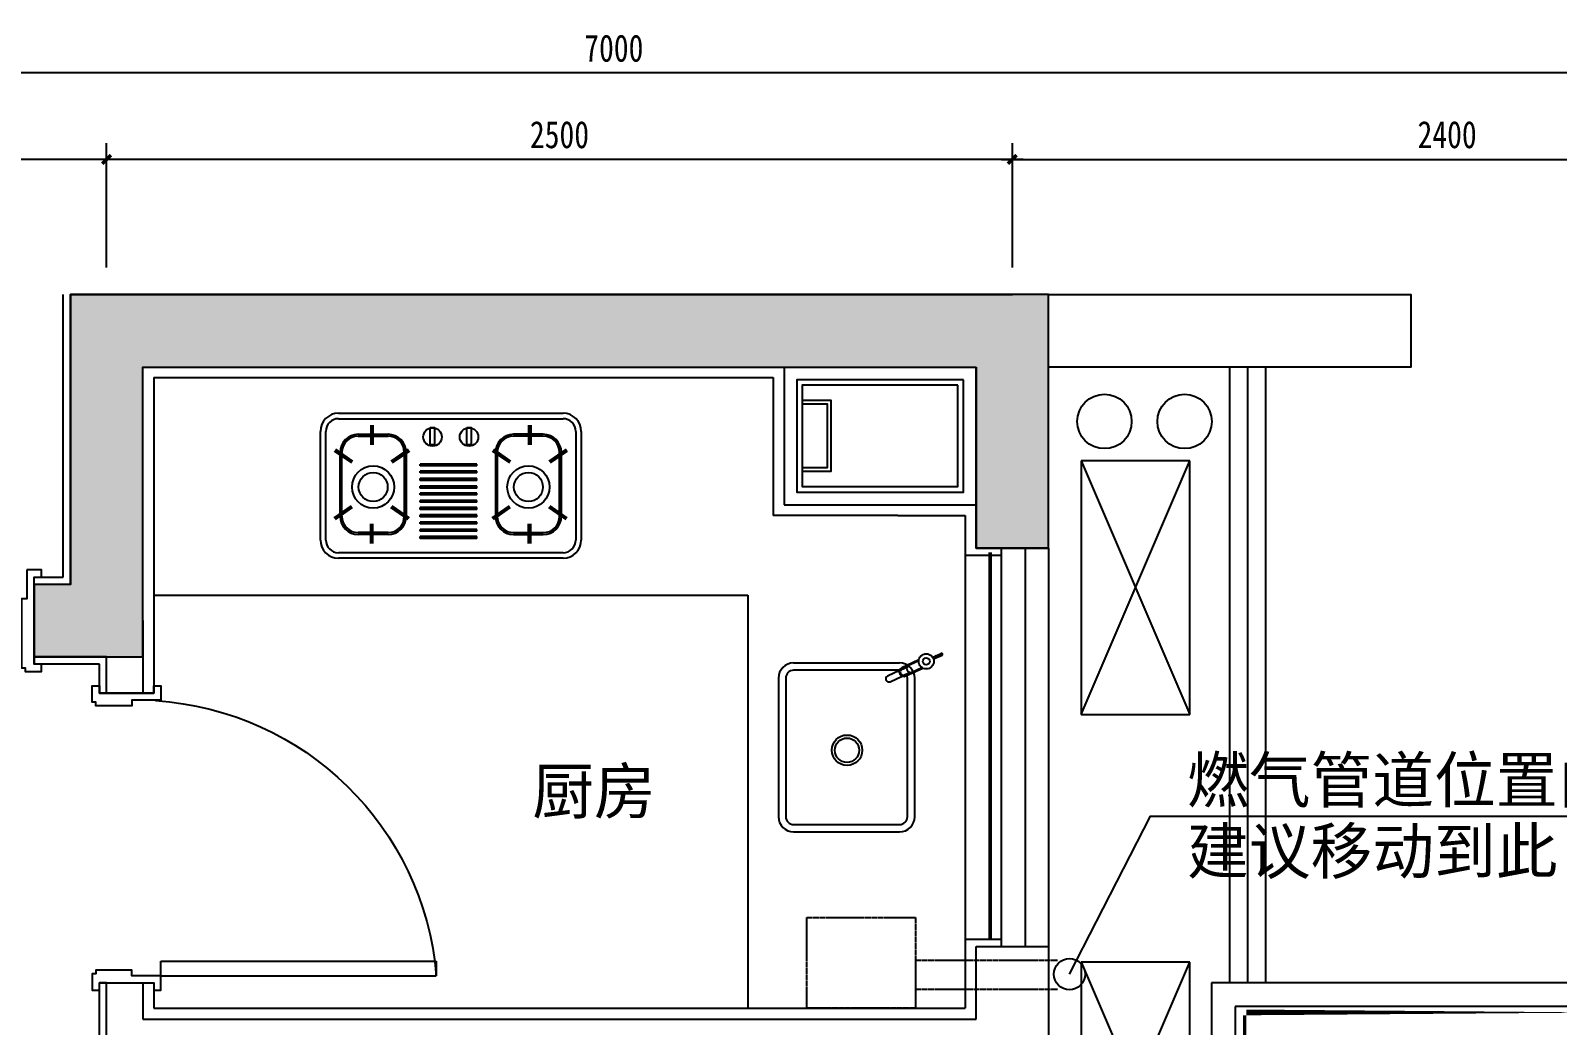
# Model space of a CAD drawing. Extents: x 3479 to 4537415, y 306 to 366510.
# Drawn here: x 4412931 to 4417145, y 264916 to 267663 of the extents above; entities that cross this region are included whole.
import ezdxf

# ---------------------------------------------------------------- set-up
doc = ezdxf.new("R2010")
doc.units = 0
doc.header["$LTSCALE"] = 10
doc.header["$MEASUREMENT"] = 0
doc.header["$PDMODE"] = 35
doc.linetypes.add('DASH', pattern=[0.35, 0.25, -0.1])
doc.layers.get('Defpoints').update_dxf_attribs({"color": 49, "linetype": 'DASH'})
for name, color, linetype in [('A-OTHER', 136, 'Continuous'), ('COLU_HATCH', 251, 'Continuous'), ('LINE', 137, 'Continuous'), ('P-CURTAIN', 8, 'DASH'), ('P-DOOR', 30, 'Continuous'), ('P-DOOR FIN', 4, 'Continuous'), ('P-FIX FURNITURE', 134, 'Continuous'), ('P-FURNITURE', 8, 'Continuous'), ('P-TEXT', 15, 'Continuous'), ('P-TUBE', 6, 'Continuous'), ('P-WALL', 5, 'Continuous'), ('P-WALL FIN', 4, 'Continuous'), ('P-WINDOWS', 134, 'Continuous'), ('PUB_DIM', 3, 'Continuous')]:
    doc.layers.add(name, color=color, linetype=linetype)
doc.styles.add('-宋体', font='simkai.ttf', dxfattribs={"width": 0.8})
doc.styles.add('WRYH', font='')
doc.styles.get('WRYH').set_extended_font_data('Microsoft YaHei')
doc.dimstyles.new('DIM-030', dxfattribs={"dimscale": 30, "dimtxt": 2.5, "dimasz": 0.8, "dimexe": 1.5, "dimexo": 2.5, "dimgap": 1, "dimtad": 1, "dimdec": 0, "dimzin": 12, "dimdsep": 46, "dimtxsty": '-宋体', "dimblk": 'ARCHTICK', "dimcen": 0, "dimdle": 1, "dimclrd": 256, "dimclre": 256, "dimclrt": 9, "dimadec": 0, "dimazin": 0, "dimtfac": 1, "dimtdec": 0, "dimtmove": 2, "dimatfit": 3, "dimldrblk": 'DOT', "dimfxl": 1, "dimtolj": 1, "dimtzin": 12, "dimarcsym": 0})

# ---------------------------------------------------------------- blocks, each defined once
blk = doc.blocks.new('A$C3C30040B')
at = {"layer": 'P-FURNITURE'}
for p, q in [((50.00007836613804, 399.9999405564158), (670.000078366138, 399.9999405564158)), ((50.00007836613804, 384.9999405564158), (670.000078366138, 384.9999405564158)), ((7.836613804100002e-05, 49.99994055641582), (7.836613804100002e-05, 349.9999405564158)), ((15.00007836613804, 49.99994055641582), (15.00007836613804, 349.9999405564158)), ((104.6319970581098, 341.8103583579359), (186.7383926979382, 341.8103583579359)), ((139.0430703801103, 367.2683011357732), (139.0430703801103, 312.7155687680061)), ((142.0430703801103, 367.2683011357732), (142.0430703801103, 312.7155687680061)), ((145.0430703801103, 367.2683011357732), (145.0430703801103, 312.7155687680061)), ((615.3681596742244, 341.8103583579359), (533.261764034396, 341.8103583579359)), ((574.9570863521658, 367.2683011357732), (574.9570863521658, 312.7155687680061)), ((577.9570863521658, 367.2683011357732), (577.9570863521658, 312.7155687680061)), ((577.9570863521658, 367.2683011357732), (577.9570863521658, 312.7155687680061)), ((580.9570863521658, 367.2683011357732), (580.9570863521658, 312.7155687680061)), ((705.000078366138, 349.9999405564158), (705.000078366138, 49.99994055641582)), ((720.000078366138, 349.9999405564158), (720.000078366138, 49.99994055641582)), ((38.35753213963471, 295.7004375342222), (85.70519614429215, 262.9687981135794)), ((40.06348768353928, 298.1681724637165), (87.41115168819668, 265.4365330430737)), ((41.76944322738563, 300.6359073932398), (89.11710723210125, 267.9042679725971)), ((104.6319970581098, 336.8103583579359), (186.7383926979382, 336.8103583579359)), ((242.3166975328931, 300.6359073932398), (194.9690335282357, 267.9042679725971)), ((244.0226530767395, 298.1681724637165), (196.6749890720821, 265.4365330430737)), ((244.0226530767395, 298.1681724637165), (196.6749890720821, 265.4365330430737)), ((245.7286086205859, 295.7004375342222), (198.3809446159284, 262.9687981135794)), ((474.2715481116902, 295.7004375342222), (521.6192121163476, 262.9687981135794)), ((475.9775036555947, 298.1681724637165), (523.3251676602522, 265.4365330430737)), ((477.6834591994411, 300.6359073932398), (525.0311232040985, 267.9042679725971)), ((615.3681596742244, 336.8103583579359), (533.261764034396, 336.8103583579359)), ((678.2307135048903, 300.6359073932398), (630.883049500233, 267.9042679725971)), ((679.9366690487367, 298.1681724637165), (632.5890050440793, 265.4365330430737)), ((681.6426245926414, 295.7004375342222), (634.2949605879838, 262.9687981135794)), ((54.63199705810985, 115.4098497070954), (54.63199705810985, 291.8103583579359)), ((59.63199705810985, 115.4098497070954), (59.63199705810985, 291.8103583579359)), ((231.7383926979383, 291.8103583579359), (231.7383926979383, 115.4098497070954)), ((236.7383926979382, 291.8103583579359), (236.7383926979382, 115.4098497070954)), ((432.2719698402798, 259.4993032335478), (275.6604741432238, 259.4993032335478)), ((275.6604741432238, 254.4993032335479), (275.6604741432238, 259.4993032335478)), ((432.2719698402798, 254.4993032335479), (275.6604741432238, 254.4993032335479)), ((432.2719698402798, 254.4993032335479), (432.2719698402798, 259.4993032335478)), ((432.2719698402798, 254.4993032335479), (432.2719698402798, 254.4993032335479)), ((483.261764034396, 291.8103583579359), (483.261764034396, 115.4098497070954)), ((488.261764034396, 291.8103583579359), (488.261764034396, 115.4098497070954)), ((660.3681596742244, 115.4098497070954), (660.3681596742244, 291.8103583579359)), ((665.3681596742244, 115.4098497070954), (665.3681596742244, 291.8103583579359)), ((432.2719698402798, 240.1261360868812), (275.6604741432238, 240.1261360868812)), ((275.660474143282, 235.1261360868812), (275.660474143282, 240.1261360868812)), ((432.2719698402798, 235.1261360868812), (275.6604741432238, 235.1261360868812)), ((432.2719698402798, 219.4993032335478), (275.6604741432238, 219.4993032335478)), ((275.660474143282, 214.4993032335478), (275.660474143282, 219.4993032335478)), ((432.2719698402798, 214.4993032335478), (275.6604741432238, 214.4993032335478)), ((432.2719698402798, 235.1261360868812), (432.2719698402798, 240.1261360868812)), ((432.2719698402798, 214.4993032335478), (432.2719698402798, 219.4993032335478)), ((432.2719698402798, 198.598188710137), (275.6604741432238, 198.598188710137)), ((275.6604741432238, 193.598188710137), (275.660474143282, 198.598188710137)), ((432.2719698402798, 193.598188710137), (275.6604741432238, 193.598188710137)), ((432.2719698402798, 179.4993032335478), (275.6604741432238, 179.4993032335478)), ((275.6604741432238, 174.4993032335478), (275.660474143282, 179.4993032335478)), ((432.2719698402798, 174.4993032335478), (275.6604741432238, 174.4993032335478)), ((432.2719698402798, 193.598188710137), (432.2719698402798, 198.598188710137)), ((432.2719698402798, 174.4993032335478), (432.2719698402798, 179.4993032335478)), ((38.35753213963471, 111.5197705308092), (85.70519614429215, 144.2514099514519)), ((40.06348768353928, 109.0520356012857), (87.41115168819668, 141.7836750219576)), ((41.76944322738563, 106.5843006717914), (89.11710723210125, 139.3159400924341)), ((242.3166975328931, 106.5843006717914), (194.9690335282357, 139.3159400924341)), ((244.0226530767395, 109.0520356012857), (196.6749890720821, 141.7836750219576)), ((245.7286086205859, 111.5197705308092), (198.3809446159284, 144.2514099514519)), ((432.2719698402798, 159.3621975318237), (275.6604741432238, 159.3621975318237)), ((275.6604741432238, 154.3621975318237), (275.6604741432238, 159.3621975318237)), ((432.2719698402798, 154.3621975318237), (275.6604741432238, 154.3621975318237)), ((432.2719698402798, 139.4993032335478), (275.6604741432238, 139.4993032335478)), ((275.6604741432238, 134.4993032335478), (275.6604741432238, 139.4993032335478)), ((432.2719698402798, 134.4993032335478), (275.6604741432238, 134.4993032335478)), ((432.2719698402798, 154.3621975318237), (432.2719698402798, 159.3621975318237)), ((432.2719698402798, 134.4993032335478), (432.2719698402798, 139.4993032335478)), ((474.2715481116902, 111.5197705308092), (521.6192121163476, 144.2514099514519)), ((475.9775036555947, 109.0520356012857), (523.3251676602522, 141.7836750219576)), ((477.6834591994411, 106.5843006717914), (525.0311232040985, 139.3159400924341)), ((678.2307135048903, 106.5843006717914), (630.883049500233, 139.3159400924341)), ((679.9366690487367, 109.0520356012857), (632.5890050440793, 141.7836750219576)), ((681.6426245926414, 111.5197705308092), (634.2949605879838, 144.2514099514519)), ((139.0430703801103, 39.95190692925826), (139.0430703801103, 94.50463929699616)), ((142.0430703801103, 39.95190692925826), (142.0430703801103, 94.50463929699616)), ((145.0430703801103, 39.95190692925826), (145.0430703801103, 94.50463929699616)), ((432.2719698402798, 119.3621272651944), (275.6604741432238, 119.3621272651944)), ((275.6604741432238, 114.3621272651944), (275.6604741432238, 119.3621272651944)), ((432.2719698402798, 114.3621272651944), (275.6604741432238, 114.3621272651944)), ((432.2719698402798, 99.49930323354783), (275.6604741432238, 99.49930323354783)), ((275.6604741432238, 94.49930323354783), (275.6604741432238, 99.49930323354783)), ((432.2719698402798, 94.49930323354783), (275.6604741432238, 94.49930323354783)), ((432.2719698402798, 114.3621272651944), (432.2719698402798, 119.3621272651944)), ((432.2719698402798, 94.49930323354783), (432.2719698402798, 99.49930323354783)), ((574.9570863521658, 39.95190692925826), (574.9570863521658, 94.50463929699616)), ((577.9570863521658, 39.95190692925826), (577.9570863521658, 94.50463929699616)), ((580.9570863521658, 39.95190692925826), (580.9570863521658, 94.50463929699616)), ((186.7383926979382, 70.4098497070954), (104.6319970581098, 70.4098497070954)), ((186.7383926979382, 65.4098497070954), (104.6319970581098, 65.4098497070954)), ((432.2719698402798, 79.36219753182377), (275.6604741432238, 79.36219753182377)), ((275.6604741432238, 74.36219753182377), (275.6604741432238, 79.36219753182377)), ((432.2719698402798, 74.36219753182377), (275.6604741432238, 74.36219753182377)), ((432.2719698402798, 59.49930323354784), (275.6604741432238, 59.49930323354784)), ((275.6604741432238, 54.49930323354784), (275.6604741432238, 59.49930323354784)), ((432.2719698402798, 54.49930323354784), (275.6604741432238, 54.49930323354784)), ((432.2719698402798, 74.36219753182377), (432.2719698402798, 79.36219753182377)), ((432.2719698402798, 54.49930323354784), (432.2719698402798, 59.49930323354784)), ((533.261764034396, 70.4098497070954), (615.3681596742244, 70.4098497070954)), ((533.261764034396, 65.4098497070954), (615.3681596742244, 65.4098497070954)), ((670.000078366138, 14.99994055641582), (50.00007836613804, 14.99994055641582)), ((670.000078366138, -5.94435841776e-05), (50.00007836613804, -5.94435841776e-05))]:
    blk.add_line(p, q, dxfattribs=at)
for points in [[(302.7347120925551, 360.212917666795), (315.2440823049983, 360.212917666795), (315.2440823049983, 312.7240040239412), (302.7347120925551, 312.7240040239412)], [(404.0605298217851, 360.212917666795), (416.5699000342283, 360.212917666795), (416.5699000342283, 312.7240040239412), (404.0605298217851, 312.7240040239412)]]:
    blk.add_lwpolyline(points, close=True, dxfattribs=at)
for centre, radius in [((309.5809509538812, 334.5366617151012), 25.49489425127286), ((410.4192057783948, 334.5366617151012), 25.49489425127286), ((145.685194878024, 196.3364073896955), 58.27404888135515), ((574.314961854252, 196.3364073896955), 58.27404888135515), ((145.685194878024, 196.3364073896955), 40.06340931737213), ((574.314961854252, 196.3364073896955), 40.06340931737213)]:
    blk.add_circle(centre, radius, dxfattribs=at)
for centre, radius, start, end in [((50.00007836613804, 349.9999405564158), 50, 90, 180), ((50.00007836613804, 349.9999405564158), 35, 90, 180), ((670.000078366138, 349.9999405564158), 50, 0, 90), ((670.000078366138, 349.9999405564158), 35, 0, 90), ((104.6319970581098, 291.8103583579359), 50, 90, 180), ((186.7383926979382, 291.8103583579359), 50, 0, 90), ((533.261764034396, 291.8103583579359), 50, 90, 180), ((615.3681596742244, 291.8103583579359), 50, 0, 90), ((104.6319970581098, 291.8103583579359), 45, 90, 180), ((186.7383926979382, 291.8103583579359), 45, 0, 90), ((533.261764034396, 291.8103583579359), 45, 90, 180), ((615.3681596742244, 291.8103583579359), 45, 0, 90), ((104.6319970581098, 115.4098497070954), 50, 180, 270), ((104.6319970581098, 115.4098497070954), 45, 180, 270), ((186.7383926979382, 115.4098497070954), 45, 270, 0), ((186.7383926979382, 115.4098497070954), 50, 270, 0), ((533.261764034396, 115.4098497070954), 50, 180, 270), ((533.261764034396, 115.4098497070954), 45, 180, 270), ((615.3681596742244, 115.4098497070954), 45, 270, 0), ((615.3681596742244, 115.4098497070954), 50, 270, 0), ((50.00007836613804, 49.99994055641582), 50, 180, 270), ((50.00007836613804, 49.99994055641582), 35, 180, 270), ((670.000078366138, 49.99994055641582), 35, 270, 0), ((670.000078366138, 49.99994055641582), 50, 270, 0)]:
    blk.add_arc(centre, radius, start, end, dxfattribs=at)
blk = doc.blocks.new('_ArchTick')
at = {"color": 0, "linetype": 'ByBlock', "const_width": 0.4}
blk.add_lwpolyline([(-0.5, -0.5), (0.5, 0.5)], dxfattribs=at)
blk = doc.blocks.new('*D427')
at = {"layer": 'Defpoints', "color": 0, "transparency": 16777216}
for p in [(4413140.796988918, 267307.0114752164), (4413140.796988918, 266933.3711959717), (4415640.804582178, 266933.3711959717)]:
    blk.add_point(p, dxfattribs=at)
at = {"layer": 'PUB_DIM', "lineweight": -2, "transparency": 16777216}
for p, q in [((4413140.796988918, 267008.3711959717), (4413140.796988918, 267352.0114752164)), ((4415640.804582178, 267008.3711959717), (4415640.804582178, 267352.0114752164)), ((4415670.804582178, 267307.0114752164), (4413110.796988918, 267307.0114752164))]:
    blk.add_line(p, q, dxfattribs=at)
at = {"layer": 'PUB_DIM', "lineweight": -2, "transparency": 16777216, "xscale": 24, "yscale": 24, "zscale": 24, "rotation": 180}
blk.add_blockref('_ArchTick', (4413140.796988918, 267307.0114752164), dxfattribs=at)
at = {"layer": 'PUB_DIM', "lineweight": -2, "transparency": 16777216, "xscale": 24, "yscale": 24, "zscale": 24}
blk.add_blockref('_ArchTick', (4415640.804582178, 267307.0114752164), dxfattribs=at)
at = {"layer": 'PUB_DIM', "color": 9, "transparency": 16777216, "insert": (4414390.800785547, 267374.932823531), "char_height": 75, "attachment_point": 5, "style": '-宋体'}
blk.add_mtext('\\A1;2500', dxfattribs=at)
blk = doc.blocks.new('_Dot')
at = {"color": 0, "linetype": 'ByBlock', "lineweight": -2}
blk.add_line((-0.5, 0), (-1, 0), dxfattribs=at)
at = {"color": 0, "linetype": 'ByBlock', "const_width": 0.5}
blk.add_lwpolyline([(-0.25, 0, 1), (0.25, 0, 1)], format="xyb", close=True, dxfattribs=at)
blk = doc.blocks.new('*D428')
at = {"layer": 'Defpoints', "color": 0, "transparency": 16777216}
for p in [(4411840.796988934, 267307.0114752164), (4413140.79698889, 266946.1946423011), (4411840.796988934, 266933.3711959171)]:
    blk.add_point(p, dxfattribs=at)
at = {"layer": 'PUB_DIM', "lineweight": -2, "transparency": 16777216}
for p, q in [((4411840.796988934, 267008.3711959171), (4411840.796988934, 267352.0114752164)), ((4413140.79698889, 267021.1946423011), (4413140.79698889, 267352.0114752164)), ((4413170.79698889, 267307.0114752164), (4411810.796988934, 267307.0114752164))]:
    blk.add_line(p, q, dxfattribs=at)
at = {"layer": 'PUB_DIM', "lineweight": -2, "transparency": 16777216, "xscale": 24, "yscale": 24, "zscale": 24, "rotation": 180}
blk.add_blockref('_ArchTick', (4411840.796988934, 267307.0114752164), dxfattribs=at)
at = {"layer": 'PUB_DIM', "lineweight": -2, "transparency": 16777216, "xscale": 24, "yscale": 24, "zscale": 24}
blk.add_blockref('_ArchTick', (4413140.79698889, 267307.0114752164), dxfattribs=at)
at = {"layer": 'PUB_DIM', "color": 9, "transparency": 16777216, "insert": (4412490.796988912, 267374.932823531), "char_height": 75, "attachment_point": 5, "style": '-宋体'}
blk.add_mtext('\\A1;1300', dxfattribs=at)
blk = doc.blocks.new('*D437')
at = {"layer": 'Defpoints', "color": 0, "transparency": 16777216}
for p in [(4418040.796988891, 267307.0114752164), (4418040.796988891, 267047.0686627348), (4415640.804582178, 266933.3711959717)]:
    blk.add_point(p, dxfattribs=at)
at = {"layer": 'PUB_DIM', "lineweight": -2, "transparency": 16777216}
for p, q in [((4415640.804582178, 267008.3711959717), (4415640.804582178, 267352.0114752164)), ((4418040.796988891, 267122.0686627348), (4418040.796988891, 267352.0114752164)), ((4415610.804582178, 267307.0114752164), (4418070.796988891, 267307.0114752164))]:
    blk.add_line(p, q, dxfattribs=at)
at = {"layer": 'PUB_DIM', "lineweight": -2, "transparency": 16777216, "xscale": 24, "yscale": 24, "zscale": 24, "rotation": 180}
blk.add_blockref('_ArchTick', (4415640.804582178, 267307.0114752164), dxfattribs=at)
at = {"layer": 'PUB_DIM', "lineweight": -2, "transparency": 16777216, "xscale": 24, "yscale": 24, "zscale": 24}
blk.add_blockref('_ArchTick', (4418040.796988891, 267307.0114752164), dxfattribs=at)
at = {"layer": 'PUB_DIM', "color": 9, "transparency": 16777216, "insert": (4416840.800785534, 267374.932823531), "char_height": 75, "attachment_point": 5, "style": '-宋体'}
blk.add_mtext('\\A1;2400', dxfattribs=at)
blk = doc.blocks.new('DGFSDGDH')
at = {"layer": 'P-TUBE'}
for p, q in [((32064.758085152, 30110.25316254505), (32064.758085152, 29730.20827848832)), ((32064.758085152, 30110.25316254505), (32594.75853762576, 30110.25316254505)), ((32594.75853762576, 29730.20820663987), (32594.75853762576, 30110.25316254505)), ((32064.75808515247, 29730.20827848832), (32594.75853762576, 29730.20820663987))]:
    blk.add_line(p, q, dxfattribs=at)
at = {"layer": 'P-TUBE', "color": 6}
blk.add_line((32194.75804219568, 29730.253143358), (32594.7580337579, 29730.25308913256), dxfattribs=at)
blk.add_lwpolyline([(32559.75807815311, 30075.25312605019), (32099.7580780339, 30075.2532195596), (32099.75801498383, 29765.2532195596), (32559.75801510304, 29765.2531260503)], close=True, dxfattribs=at)
at = {"layer": 'P-TUBE'}
for points in [[(32559.75858202005, 30075.20824355735), (32099.75858190084, 30075.20833706697), (32099.75851885216, 29765.20833706697), (32559.75851896997, 29765.20824355747)], [(32544.7585789709, 30060.20824660857), (32114.75857885076, 30060.20833401599), (32114.75852190318, 29780.20833401599), (32544.75852202099, 29780.20824660851)]]:
    blk.add_lwpolyline(points, close=True, dxfattribs=at)
at = {"layer": 'P-TUBE', "color": 6}
for points in [[(32114.75802851828, 29822.75311486395), (32194.75802851828, 29822.7531311348), (32194.75797771882, 30017.75313113439), (32114.75797771882, 30017.75311486369)], [(32114.7580264838, 29832.75311486416), (32184.7580264838, 29832.7531291012), (32184.75797975283, 30007.7531291012), (32114.75797975283, 30007.75311486416)]]:
    blk.add_lwpolyline(points, dxfattribs=at)
at = {"layer": 'P-TUBE'}
for points in [[(32114.75853238475, 29822.70823237127), (32194.75853238568, 29822.70824864208), (32194.75848158808, 30017.70824864159), (32114.75848158715, 30017.70823237077)], [(32114.75853035074, 29832.70823237138), (32184.75853035213, 29832.70824660851), (32184.7584836207, 30007.70824660851), (32114.7584836207, 30007.70823237138)]]:
    blk.add_lwpolyline(points, dxfattribs=at)
blk = doc.blocks.new('A$C7A796BF3')
for p, q in [((200, 0), (200, -300)), ((900, 0), (200, 0)), ((200, 0), (900, -300)), ((900, 0), (200, -300)), ((900, -300), (900, 0)), ((200, -300), (900, -300))]:
    blk.add_line(p, q)
blk = doc.blocks.new('*D440')
at = {"layer": 'Defpoints', "color": 0, "transparency": 16777216}
for p in [(4411040.796987531, 267545.6528140855), (4418040.796988891, 267047.0686627348), (4411040.796987531, 266935.0591362012)]:
    blk.add_point(p, dxfattribs=at)
at = {"layer": 'PUB_DIM', "lineweight": -2, "transparency": 16777216}
for p, q in [((4411040.796987531, 267010.0591362012), (4411040.796987531, 267590.6528140855)), ((4418040.796988891, 267122.0686627348), (4418040.796988891, 267590.6528140855)), ((4418070.796988891, 267545.6528140855), (4411010.796987531, 267545.6528140855))]:
    blk.add_line(p, q, dxfattribs=at)
at = {"layer": 'PUB_DIM', "lineweight": -2, "transparency": 16777216, "xscale": 24, "yscale": 24, "zscale": 24, "rotation": 180}
blk.add_blockref('_ArchTick', (4411040.796987531, 267545.6528140855), dxfattribs=at)
at = {"layer": 'PUB_DIM', "lineweight": -2, "transparency": 16777216, "xscale": 24, "yscale": 24, "zscale": 24}
blk.add_blockref('_ArchTick', (4418040.796988891, 267545.6528140855), dxfattribs=at)
at = {"layer": 'PUB_DIM', "color": 9, "transparency": 16777216, "insert": (4414540.796988212, 267613.5741624001), "char_height": 75, "attachment_point": 5, "style": '-宋体'}
blk.add_mtext('\\A1;7000', dxfattribs=at)

msp = doc.modelspace()

# ---------------------------------------------------------------- hatches: boundary and pattern name
at = {"layer": 'COLU_HATCH'}
msp.add_hatch(color=256, dxfattribs=at).paths.add_polyline_path([(4415540.796988836, 266733.5614638983), (4415540.80458212, 266233.5614947035), (4415740.796979569, 266233.5614947054), (4415740.796988856, 266933.561463899), (4413040.796988751, 266933.5614638923), (4413040.796988751, 266133.5614638574), (4412940.796988752, 266133.5614638574), (4412940.796988742, 265933.5614638614), (4413240.796988872, 265933.5614639687), (4413240.796988872, 266733.5614638923)])

# ---------------------------------------------------------------- linework, layer by layer
at = {"color": 0}
msp.add_line((4415740.80458212, 266233.5614947043), (4415540.80458212, 266233.5614947043), dxfattribs=at)
at = {"color": 6, "linetype": 'ByBlock'}
for centre, radius in [((4415895.09117941, 266583.4010902647, 1.285085969062479e-07), 75.00000000000105), ((4416116.09117941, 266583.4010902647, 1.285085969062479e-07), 74.99999999999761)]:
    msp.add_circle(centre, radius, dxfattribs=at)
at = {"layer": 'LINE'}
for p, q in [((4416240.796989976, 265033.5614609594), (4416240.796989908, 266733.5614612116)), ((4416290.796992997, 265033.5614609636), (4416290.796990158, 266733.5614612116)), ((4416340.796989908, 265033.5614635253), (4416340.796989908, 266733.5614612116))]:
    msp.add_line(p, q, dxfattribs=at)
at = {"layer": 'P-CURTAIN', "const_width": 10}
for points in [[(4415579.823433172, 266222.2296518222), (4415579.823433172, 265153.7351142437)], [(4416282.033242688, 264253.5614607797), (4416282.033242665, 264951.5757387222), (4417895.717283911, 264951.5757387765)]]:
    msp.add_lwpolyline(points, dxfattribs=at)
at = {"layer": 'P-DOOR', "extrusion": (0, 0, -1)}
for p, q in [((4413290.796980591, 265053.3932725429), (4413290.796980591, 265093.3932725429)), ((4413290.796980591, 265093.3932725429), (4414050.796980591, 265093.3932725429)), ((4414050.796980591, 265093.3932725429), (4414050.796980591, 265053.3932725429)), ((4414050.796980591, 265053.3932725429), (4414050.796980591, 265093.3932725429)), ((4413290.796980591, 265053.3932725429), (4414050.796980591, 265053.3932725429))]:
    msp.add_line(p, q, dxfattribs=at)
msp.add_arc((-4413223.552978096, 264984.2474543063), 830.1287754565714, 93.63404523571117, 175.2219954027225, dxfattribs=at)
at = {"layer": 'P-DOOR FIN', "color": 4}
for points in [[(4412920.965211803, 266173.5614640884), (4412920.965211808, 266093.561170543), (4412905.965211808, 266093.561170543), (4412905.965211811, 265903.5614640568), (4412915.965211811, 265903.5614640568), (4412915.965211811, 265893.5614640568), (4412960.796988745, 265893.5614640568), (4412960.796988753, 265913.5614640532), (4412940.796988745, 265913.5614640121), (4412940.796988742, 266153.5614640884), (4412960.796988742, 266153.5614640884), (4412960.796988742, 266173.5614640884), (4412920.965211803, 266173.5614640856)], [(4413290.796980762, 265813.7297195918), (4413210.796687216, 265813.7297195963), (4413210.796687216, 265798.7297195963), (4413110.796980601, 265798.7297186337), (4413110.796980601, 265808.7297186337), (4413100.796980601, 265808.7297186337), (4413100.796980601, 265853.5614955684), (4413120.796980598, 265853.5614955756), (4413120.796980556, 265833.5614955684), (4413270.796980762, 265833.561496531), (4413270.796980762, 265853.561496531), (4413290.796980762, 265853.561496531), (4413290.796980759, 265813.7297195918)], [(4413290.796980593, 265053.3932725088), (4413210.796687048, 265053.3932725043), (4413210.796687048, 265068.3932725043), (4413110.796980601, 265068.3932725137), (4413110.796980601, 265058.3932725137), (4413100.796980601, 265058.3932725137), (4413100.796980601, 265013.561495579), (4413120.796980598, 265013.5614955717), (4413120.796980556, 265033.561495579), (4413270.796980593, 265033.5614955697), (4413270.796980593, 265013.5614955697), (4413290.796980593, 265013.5614955697), (4413290.796980591, 265053.3932725088)]]:
    msp.add_lwpolyline(points, dxfattribs=at)
at = {"layer": 'P-FIX FURNITURE', "ltscale": 10}
for p, q in [((4413270.796988913, 266103.5614639149), (4414910.796988863, 266103.5614639143)), ((4414910.796988863, 266103.5614639143), (4414910.796988863, 264963.4101638644)), ((4415421.157300394, 265932.3788865738), (4415444.484079016, 265943.2984594823)), ((4415423.293253352, 265927.8159881722), (4415446.620031973, 265938.7355610807)), ((4415329.396800087, 265896.5678315843), (4415037.187660619, 265896.5678315844)), ((4415329.217881056, 265895.8307249504), (4415295.992103806, 265880.27730015)), ((4415332.675864067, 265897.4494524318), (4415351.359533094, 265906.1955244662)), ((4415351.359533094, 265906.1955244662), (4415332.675864067, 265897.4494524318)), ((4415382.663656468, 265925.4850362007), (4415335.940376712, 265903.613252355)), ((4415382.262598529, 265922.5159126025), (4415337.008353733, 265901.3318034082)), ((4415345.552165018, 265883.0802095477), (4415390.806410357, 265904.2643189961)), ((4415346.620141496, 265880.798760347), (4415393.343421253, 265902.6705441925)), ((4414995.203588856, 265874.7361142678), (4414995.203588856, 265492.3868443347)), ((4415015.355943302, 265874.7361142678), (4415015.355943302, 265492.3868443347)), ((4415303.111946996, 265865.0676388112), (4415336.337724246, 265880.6210636116)), ((4415339.795707257, 265882.239791093), (4415358.479376285, 265890.9858631275)), ((4415339.795707257, 265882.239791093), (4415358.479376285, 265890.9858631275)), ((4415351.228517404, 265492.3868443345), (4415351.228517404, 265874.7361142677)), ((4415371.38087185, 265492.3868443345), (4415371.38087185, 265874.7361142679)), ((4415037.187660619, 265470.555127018), (4415329.396800087, 265470.555127018)), ((4415037.187660619, 265450.402772572), (4415329.396800087, 265450.4027725719))]:
    msp.add_line(p, q, dxfattribs=at)
at = {"layer": 'P-FIX FURNITURE', "color": 8, "linetype": 'DASH'}
for p, q in [((4415373.018854258, 265096.4477476783), (4415766.291493528, 265096.4477476557)), ((4415373.018854253, 265016.4477476783), (4415766.291493523, 265016.4477476557))]:
    msp.add_line(p, q, dxfattribs=at)
at = {"layer": 'P-FIX FURNITURE', "ltscale": 10}
msp.add_lwpolyline([(4415037.187660619, 265916.7201860306), (4415329.396800087, 265916.7201860306)], dxfattribs=at)
at = {"layer": 'P-FIX FURNITURE', "color": 8, "linetype": 'DASH'}
msp.add_lwpolyline([(4415073.090148327, 265213.5906434114), (4415373.018854252, 265213.5906434114), (4415373.018854253, 264963.5903492969), (4415073.090148327, 264963.5903492969)], close=True, dxfattribs=at)
at = {"layer": 'P-FIX FURNITURE', "ltscale": 10}
for centre, radius in [((4415403.213200198, 265921.1976333862), 20.99203588132829), ((4415403.213200198, 265921.1976333862), 9.504073152667077), ((4415184.562123726, 265675.8784947231), 41.98407176265657), ((4415184.562123726, 265675.8784947231), 33.58725741012527)]:
    msp.add_circle(centre, radius, dxfattribs=at)
for centre, radius, start, end in [((4415431.359256018, 265934.373173549), 2.519044305755056, 115.0849141893825, 295.0849141893825), ((4415445.552055494, 265941.0170102815), 2.519044305755056, 295.0849141893825, 115.0849141893825), ((4415037.187660619, 265874.7361142678), 41.98407176265657, 90, 180), ((4415037.187660619, 265874.7361142678), 21.83171731658142, 90, 180), ((4415341.280261818, 265892.2060076213), 12.59522152881133, 115.0849277999333, 295.0849005795387), ((4415329.396800087, 265874.7361142679), 41.98407176265657, 0, 90), ((4415329.396800085, 265874.7361142677), 21.83171731658144, 89.8226351252686, 90), ((4415341.280259647, 265892.206006605), 10.07617722304167, 115.0849141893825, 295.0849141893825), ((4415359.963928676, 265900.9520786395), 10.07617722304085, 115.0849141893825, 295.0849141893825), ((4415299.552025401, 265872.6724694806), 8.396814352526487, 115.0849141893825, 295.0849141893825), ((4415329.396800087, 265874.7361142677), 21.83171731653255, 0, 21.72831596503789), ((4415037.187660619, 265492.3868443347), 41.98407176265657, 180, 270), ((4415037.187660619, 265492.3868443347), 21.83171731658142, 180, 270), ((4415329.396800087, 265492.3868443345), 41.98407176265657, 270, 0), ((4415329.396800087, 265492.3868443345), 21.83171731658142, 270, 0)]:
    msp.add_arc(centre, radius, start, end, dxfattribs=at)
at = {"layer": 'P-TEXT'}
msp.add_lwpolyline([(4415798.47640754, 265057.6619429151), (4416022.127827114, 265493.9429556953), (4418269.525363514, 265493.9429556953)], dxfattribs=at)
at = {"layer": 'P-TUBE'}
msp.add_circle((4415798.47640754, 265057.6619429151), 43, dxfattribs=at)
at = {"layer": 'P-WALL'}
for p, q in [((4413040.79698878, 266133.5614638737), (4413040.79698878, 266933.5614639087)), ((4413040.79698878, 266933.5614639087), (4415640.796988863, 266933.5614639149)), ((4413240.796988863, 266033.5614639149), (4413240.796988781, 266733.5614639087)), ((4413240.796988781, 266733.5614639087), (4415540.796988848, 266733.5614639087)), ((4414980.803690962, 266733.5613852817), (4415540.80407824, 266733.5614639087)), ((4415540.796988949, 266233.5614947043), (4415540.796988836, 266733.5624329399)), ((4415540.80458212, 266233.5614947043), (4415540.796988848, 266733.5614639087)), ((4415740.796988885, 266233.5614947043), (4415540.796988949, 266233.5614947043)), ((4413240.796988863, 266033.5614639149), (4413240.796980571, 265833.5614955717)), ((4413140.796988902, 265933.5614638737), (4412940.796988742, 265933.5614638669)), ((4413140.796980559, 265833.5614955717), (4413140.796988902, 265933.5614638737)), ((4413240.796980571, 265833.5614955751), (4413140.796980559, 265833.5614955717)), ((4413190.796980564, 265833.5614955719), (4413140.796980515, 265833.56149556)), ((4415540.796988848, 264933.5614639319), (4415540.796988947, 265133.5614638991)), ((4415540.796988934, 264933.3453207355), (4415540.796988947, 265133.5614638991)), ((4415540.796988836, 265133.5614638991), (4415740.804582119, 265133.5614638991)), ((4415740.796988883, 265133.561464378), (4415740.796988864, 264833.5614639319)), ((4413140.796988902, 264833.5614637866), (4413140.796980558, 265033.5614955747)), ((4413140.796980559, 265033.5614955747), (4413240.796980588, 265033.5614955747)), ((4413240.796980594, 265033.5614955747), (4413240.796988902, 264933.5614637868)), ((4413240.796988902, 264933.5612703035), (4415540.796988848, 264933.5614613774))]:
    msp.add_line(p, q, dxfattribs=at)
msp.add_lwpolyline([(4415540.796988836, 266733.5614638983), (4415540.796988837, 266233.5614947035), (4415740.796988862, 266233.5614947087), (4415740.796988856, 266933.561463899), (4413040.796988751, 266933.5614638923), (4413040.796988751, 266133.5614638574), (4412940.796988752, 266133.5614638574), (4412940.796988742, 265933.5614638614), (4413240.796988872, 265933.5614639687), (4413240.796988872, 266733.5614638923), (4415540.796988836, 266733.5614638983)], dxfattribs=at)
at = {"layer": 'P-WALL', "elevation": 1.285085969062479e-07}
msp.add_lwpolyline([(4415740.73006962, 266933.561463899), (4416740.730076566, 266933.561463899), (4416740.730076566, 266733.5614612116), (4415740.73006962, 266733.5614612116)], close=True, dxfattribs=at)
at = {"layer": 'P-WALL FIN', "ltscale": 2}
for p, q in [((4413020.796988751, 266153.5614638737), (4413020.796988749, 266933.5614639087)), ((4413270.796988864, 266704.5614638925), (4413270.796980571, 265833.5614955829)), ((4413270.796988862, 266704.5614638925), (4414980.729622889, 266704.5533386457)), ((4414980.729622889, 266704.5533386457), (4414980.729622889, 266323.5165573814)), ((4415325.067605023, 266323.5165573814), (4414980.729622889, 266323.5165573814)), ((4415325.067605023, 266323.5165573814), (4415325.067605023, 266323.5165573814)), ((4415325.067605023, 266323.5165573814), (4415510.686981737, 266323.5165573814)), ((4415510.686981737, 266323.5165573814), (4415510.68724864, 264963.5906434101)), ((4415610.471280192, 266213.5614947043), (4415510.687013143, 266213.561338014)), ((4412940.796988751, 266153.5614638701), (4413020.796988751, 266153.561463873)), ((4413120.796980559, 265833.561495567), (4413120.796988906, 265913.5614638901)), ((4415610.471248787, 265153.5614638991), (4415510.687211356, 265153.5614443152)), ((4413120.7969889, 264813.5614637866), (4413120.796980558, 265033.561495577)), ((4413270.796980594, 265033.5614955549), (4413270.796988921, 264963.5906434192)), ((4413270.796988921, 264963.5906434192), (4415510.686981737, 264963.5906434101)), ((4415540.796988935, 264963.3453209107), (4415540.800231082, 264963.3453205603))]:
    msp.add_line(p, q, dxfattribs=at)
at = {"layer": 'P-WALL FIN'}
for p, q in [((4412940.796988752, 266133.5614638574), (4412940.796988751, 266153.5614638701)), ((4412940.796988742, 265933.5614638669), (4412940.79698876, 265913.5614638203)), ((4413140.796980515, 265833.56149556), (4413120.796980559, 265833.561495567)), ((4413270.796980571, 265833.5614955829), (4413240.796980571, 265833.5614955829)), ((4413140.796980559, 265033.5614955747), (4413120.796980558, 265033.561495577)), ((4413240.796980594, 265033.5614955747), (4413270.796980594, 265033.5614955549))]:
    msp.add_line(p, q, dxfattribs=at)
at = {"layer": 'P-WALL FIN', "ltscale": 2}
msp.add_lwpolyline([(4413120.796988912, 265913.5614638901), (4412940.79698876, 265913.5614638203)], dxfattribs=at)
at = {"layer": 'P-WINDOWS', "ltscale": 2}
for p, q in [((4415610.471248785, 265133.5614638991), (4415610.471248787, 266233.5614947043)), ((4415677.137915452, 265133.5614638991), (4415677.137915454, 266233.5614947043)), ((4415740.80458212, 266233.5614947043), (4415740.804582119, 265133.5614638991)), ((4416190.796993173, 265033.5614609636), (4416190.796993159, 264233.5614639244)), ((4417940.796989372, 265033.561460814), (4416190.796992997, 265033.5614609636)), ((4417940.796989371, 264968.5614637532), (4416255.796979818, 264968.5614638736)), ((4416255.796979818, 264968.5614638736), (4416255.796979836, 264233.5614641825))]:
    msp.add_line(p, q, dxfattribs=at)

# ---------------------------------------------------------------- block references
at = {"color": 6, "linetype": 'ByBlock'}
msp.add_blockref('DGFSDGDH', (4382945.971537738, 236623.3083013533), dxfattribs=at)
at = {"layer": 'A-OTHER', "rotation": 89.99999999999999}
for p in [(4415830.746414358, 265574.8933511805), (4415830.746414358, 264190.760627712)]:
    msp.add_blockref('A$C7A796BF3', p, dxfattribs=at)
at = {"layer": 'P-FURNITURE', "ltscale": 0.01}
msp.add_blockref('A$C3C30040B', (4413730.796910523, 266206.1990856891), dxfattribs=at)

# ---------------------------------------------------------------- texts
at = {"layer": 'P-TEXT', "style": 'WRYH'}
for s, p in [('厨房', (4414315.582938419, 265500.4677992265)), ('燃气管道位置由专业公司确定', (4416122.860680501, 265531.0817672136)), ('建议移动到此', (4416122.860680501, 265334.8434937829))]:
    msp.add_text(s, height=125, dxfattribs=at).set_placement(p)

# ---------------------------------------------------------------- dimensions: what is measured, and where the dimension line sits
at = {"layer": 'PUB_DIM'}
dim = msp.add_linear_dim(base=(4411040.796987531, 267545.6528140855), p1=(4418040.796988891, 267047.0686627348), p2=(4411040.796987531, 266935.0591362012), dimstyle='DIM-030', dxfattribs=at)
dim.commit()
dim.dimension.update_dxf_attribs({"geometry": '*D440', "text_midpoint": (4414540.796988212, 267613.5741624001)})
for base, p1, p2, picture, middle in [((4411840.796988934, 267307.0114752164), (4413140.79698889, 266946.1946423011), (4411840.796988934, 266933.3711959171), '*D428', (4412490.796988912, 267374.932823531)), ((4413140.796988918, 267307.0114752164), (4415640.804582178, 266933.3711959717), (4413140.796988918, 266933.3711959717), '*D427', (4414390.800785547, 267374.932823531)), ((4418040.796988891, 267307.0114752164), (4415640.804582178, 266933.3711959717), (4418040.796988891, 267047.0686627348), '*D437', (4416840.800785534, 267374.932823531))]:
    dim = msp.add_linear_dim(base=base, p1=p1, p2=p2, angle=180, dimstyle='DIM-030', dxfattribs=at)
    dim.commit()
    dim.dimension.update_dxf_attribs({"geometry": picture, "text_midpoint": middle})

doc.saveas('drawing.dxf')
